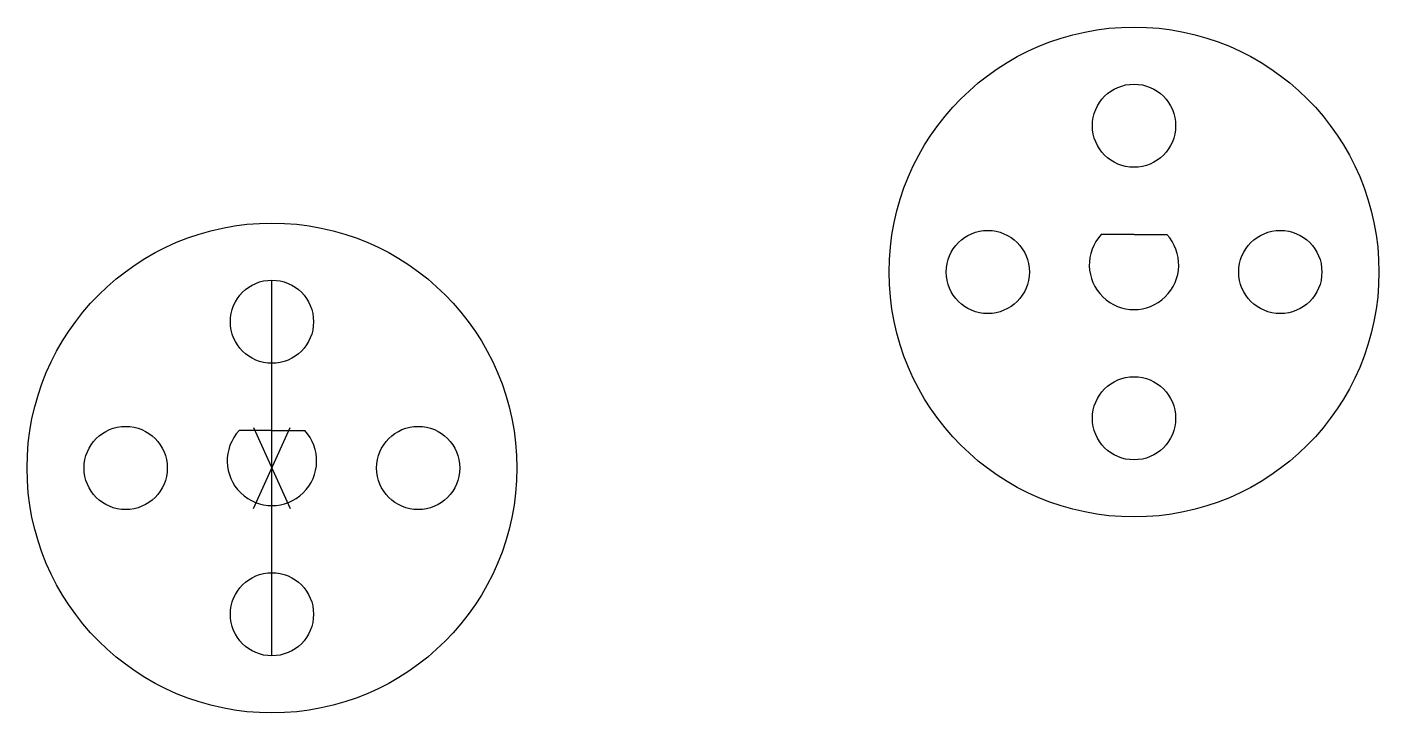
# Model space of a CAD drawing. Header units: millimetres. Extents: x 73.8 to 149.4, y 56.2 to 94.6.
import ezdxf

# ---------------------------------------------------------------- set-up
doc = ezdxf.new("R2010")
doc.units = ezdxf.units.MM
doc.layers.get('0').update_dxf_attribs({"lineweight": 25, "true_color": 0xffffff})

msp = doc.modelspace()

# ---------------------------------------------------------------- linework, layer by layer
for p, q in [((135.72, 82.989), (133.887, 82.989)), ((135.72, 82.989), (137.553, 82.989)), ((87.529, 69.935), (87.529, 80.435)), ((87.529, 72.035), (85.696, 72.035)), ((86.502, 72.191), (88.556, 67.679)), ((86.502, 67.679), (88.556, 72.191)), ((87.529, 72.035), (89.362, 72.035)), ((87.529, 59.435), (87.529, 69.935))]:
    msp.add_line(p, q)
for centre, radius in [((135.72, 80.889), 13.691), ((135.72, 89.064), 2.325), ((87.529, 69.935), 13.691), ((127.545, 80.889), 2.325), ((143.895, 80.889), 2.325), ((135.72, 72.714), 2.325)]:
    msp.add_circle(centre, radius)
at = {"color": 3, "true_color": 0x00ff00}
for centre in [(87.529, 78.11), (79.354, 69.935), (95.704, 69.935), (87.529, 61.76)]:
    msp.add_circle(centre, 2.325, dxfattribs=at)
for centre in [(135.72, 81.289), (87.529, 70.335)]:
    msp.add_arc(centre, 2.5, 137.15636, 42.84364)

doc.saveas('drawing.dxf')
